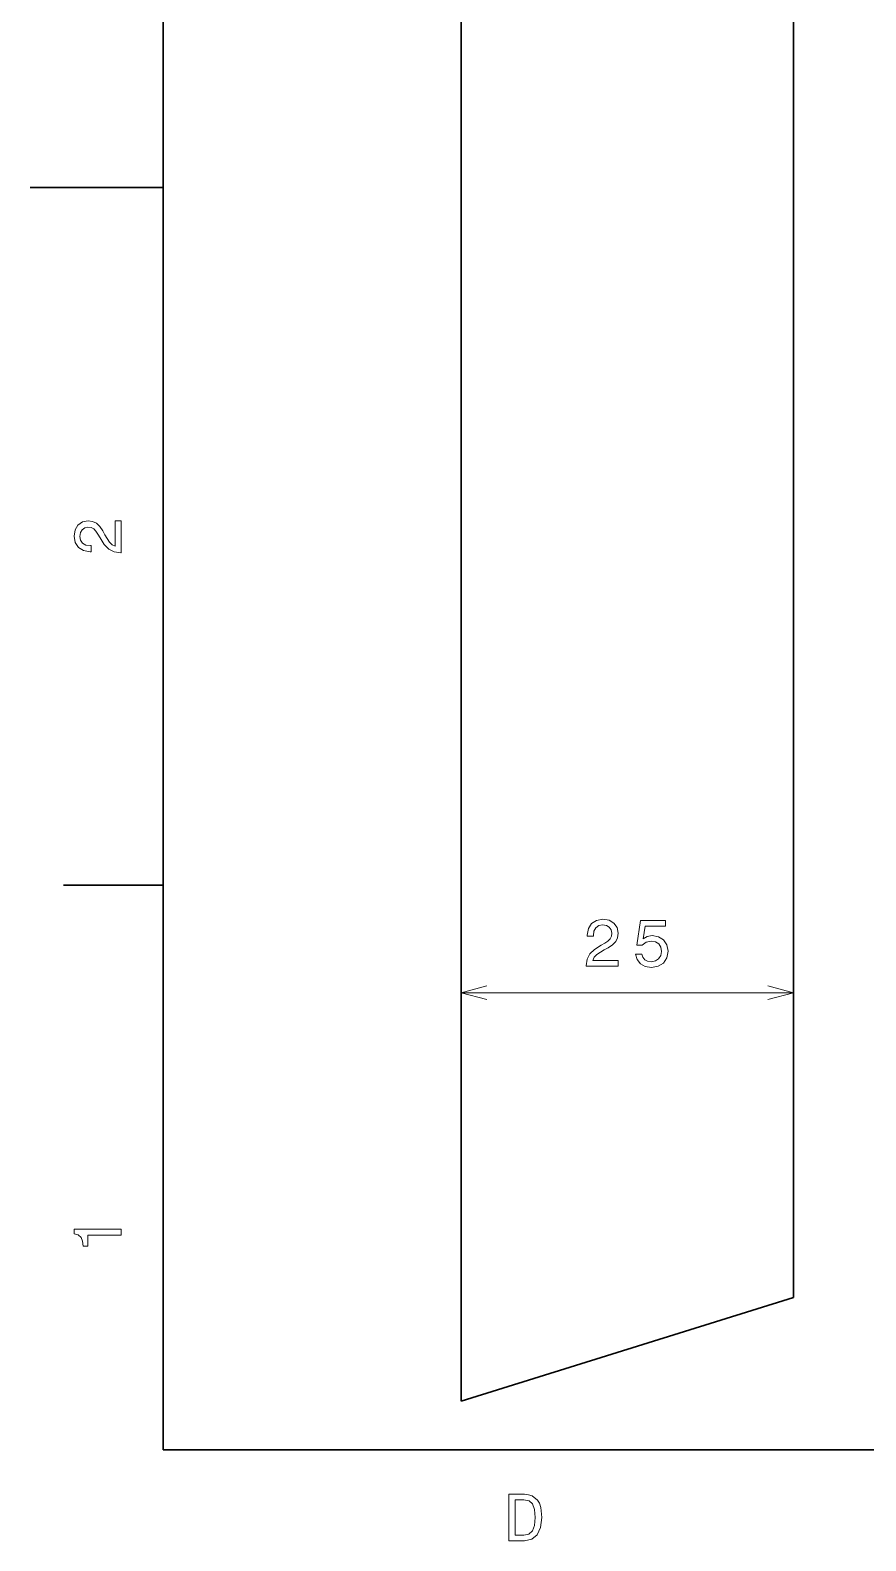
# Model space of a CAD drawing. Extents: x 0 to 297, y 0 to 210.
# Drawn here: x 0 to 62.9, y 3.2 to 116.8 of the extents above; entities that cross this region are included whole.
import ezdxf

# ---------------------------------------------------------------- set-up
doc = ezdxf.new("R2010")
doc.units = 0

msp = doc.modelspace()

# ---------------------------------------------------------------- linework, layer by layer
at = {"color": 7, "lineweight": 35}
for p, q in [((10, 200), (10, 10)), ((32.440094, 13.683289), (32.440094, 153.117676)), ((57.440094, 153.117676), (57.440094, 21.481873)), ((32.440094, 13.683289), (57.440094, 21.481873)), ((10, 10), (287, 10))]:
    msp.add_line(p, q, dxfattribs=at)
at = {"color": 7, "lineweight": 35, "ltscale": 0.25}
msp.add_line((10, 105), (0, 105), dxfattribs=at)
at = {"color": 7, "lineweight": 35, "ltscale": 0.1875}
msp.add_line((10, 52.5), (2.5, 52.5), dxfattribs=at)
at = {"color": 7, "lineweight": 13}
msp.add_line((57.440094, 44.411926), (32.440094, 44.411926), dxfattribs=at)
for points in [[(6.833213, 77.519447), (6.833213, 79.925072), (6.399496, 79.925072), (6.399496, 78.023773), (6.162464, 78.129684), (5.965778, 78.311241), (5.607709, 78.871033), (5.456412, 79.168587), (5.239553, 79.501442), (4.987392, 79.738472), (4.689842, 79.874641), (4.351945, 79.925072), (3.928314, 79.839333), (3.595461, 79.602303), (3.383646, 79.239189), (3.307997, 78.770172), (3.393732, 78.286018), (3.630764, 77.91787), (4.009006, 77.680832), (4.508286, 77.600143), (4.578891, 77.600143), (4.578891, 78.059074), (4.538545, 78.059074), (4.195605, 78.104462), (3.943444, 78.240631), (3.782061, 78.457489), (3.726585, 78.744957), (3.777017, 79.03746), (3.903098, 79.254318), (4.099784, 79.395531), (4.346902, 79.445961), (4.578891, 79.41066), (4.775577, 79.314842), (4.947046, 79.153458), (5.098343, 78.931557), (5.259727, 78.634003), (5.572406, 78.139771), (5.90526, 77.791786), (6.308718, 77.585014), (6.818084, 77.519447)], [(41.841534, 46.411926), (44.247154, 46.411926), (44.247154, 46.845642), (42.345856, 46.845642), (42.451763, 47.082672), (42.63332, 47.279358), (43.193119, 47.637421), (43.490669, 47.788727), (43.823521, 48.005585), (44.060555, 48.257751), (44.19672, 48.555298), (44.247154, 48.893188), (44.161419, 49.316833), (43.924389, 49.649689), (43.561275, 49.861481), (43.092255, 49.937134), (42.608105, 49.85141), (42.239948, 49.61438), (42.002918, 49.236145), (41.922226, 48.736847), (41.922226, 48.66626), (42.381161, 48.66626), (42.381161, 48.706604), (42.426548, 49.04953), (42.562717, 49.301697), (42.779575, 49.463074), (43.067039, 49.518555), (43.359547, 49.468109), (43.576405, 49.342041), (43.717613, 49.145355), (43.768047, 48.898224), (43.732746, 48.66626), (43.636925, 48.469574), (43.47554, 48.298096), (43.253639, 48.14679), (42.956089, 47.985413), (42.461849, 47.672729), (42.113869, 47.339874), (41.907097, 46.936432), (41.841534, 46.427063)], [(45.557384, 47.324738), (45.668335, 46.911194), (45.915451, 46.58844), (46.278564, 46.386719), (46.742542, 46.311066), (47.251907, 46.401825), (47.650322, 46.648956), (47.902485, 47.042328), (47.998306, 47.546661), (47.912571, 48.015686), (47.670498, 48.38382), (47.292255, 48.62085), (46.803062, 48.706604), (46.42482, 48.646088), (46.132313, 48.479645), (46.273521, 49.422729), (47.806664, 49.422729), (47.806664, 49.836273), (45.935627, 49.836273), (45.658249, 47.980377), (46.061707, 47.980377), (46.354214, 48.217407), (46.727413, 48.303131), (47.050179, 48.24765), (47.297298, 48.086273), (47.453636, 47.839172), (47.509113, 47.521423), (47.453636, 47.203705), (47.292255, 46.956604), (47.045135, 46.800262), (46.727413, 46.744781), (46.460121, 46.78009), (46.253349, 46.896088), (46.102051, 47.077637), (46.026405, 47.324738)], [(6.833213, 26.159222), (6.833213, 26.618156), (3.307997, 26.618156), (3.307997, 26.275217), (3.615634, 26.184439), (3.822406, 26.002882), (3.943444, 25.725506), (3.98379, 25.34222), (4.341859, 25.34222), (4.341859, 26.159222)], [(37.194958, 6.666787), (36.029972, 6.666787), (36.029972, 3.166787), (37.194958, 3.166787), (37.744667, 3.277738), (38.153168, 3.615634), (38.405331, 4.165346), (38.496109, 4.916787), (38.415417, 5.683357), (38.314552, 5.985951), (38.173344, 6.228026), (37.764839, 6.555836), (37.497551, 6.636527)], [(37.159653, 6.248199), (37.542938, 6.17255), (37.805187, 5.940562), (37.961525, 5.527017), (38.011959, 4.916787), (37.956482, 4.326729), (37.800144, 3.913184), (37.532852, 3.666066), (37.159653, 3.585375), (36.498989, 3.585375), (36.498989, 6.248199)]]:
    msp.add_lwpolyline(points, close=True, dxfattribs=at)
for points in [[(34.371944, 44.929535), (32.440094, 44.411926), (34.371944, 43.894287)], [(55.50824, 43.894287), (57.440094, 44.411926), (55.50824, 44.929535)]]:
    msp.add_lwpolyline(points, dxfattribs=at)

doc.saveas('drawing.dxf')
